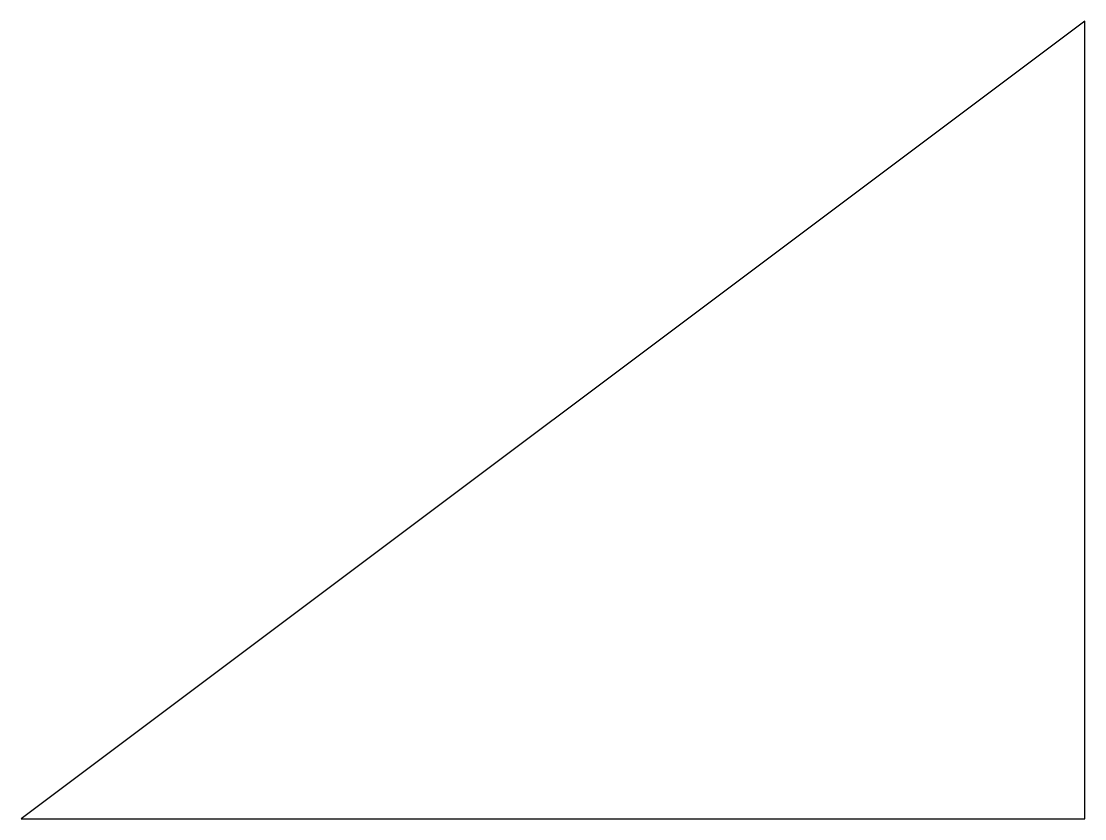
# Model space of a CAD drawing. Extents: x 0 to 8, y 0 to 6.
import ezdxf

# ---------------------------------------------------------------- set-up
doc = ezdxf.new("R2010")
doc.units = 0

msp = doc.modelspace()

# ---------------------------------------------------------------- linework, layer by layer
msp.add_lwpolyline([(0, 0), (8, 0), (8, 6)], close=True)

doc.saveas('drawing.dxf')
